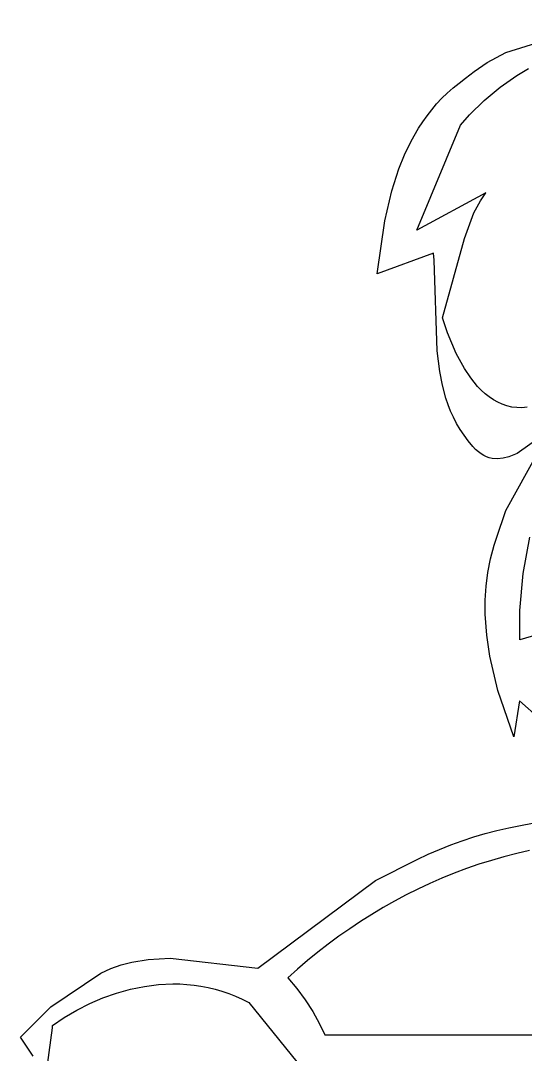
# Model space of a CAD drawing. Extents: x 1245 to 1830, y 1052 to 1456.
# Drawn here: x 1262.9 to 1317.8, y 1336.4 to 1449 of the extents above; entities that cross this region are included whole.
import ezdxf

# ---------------------------------------------------------------- set-up
doc = ezdxf.new("R2010")
doc.units = 0
doc.layers.add('color#3f3f3fff', color=1, linetype='CONTINUOUS')

msp = doc.modelspace()

# ---------------------------------------------------------------- linework, layer by layer
at = {"layer": 'color#3f3f3fff'}
for points in [[(1319.44, 1372.95), (1317.23, 1374.9), (1316.61, 1370.99), (1314.85, 1376.04), (1313.97, 1379.79), (1313.64, 1382.06), (1313.48, 1384.35), (1313.48, 1385.87), (1313.57, 1387.39), (1313.76, 1388.9), (1314.05, 1390.4), (1314.45, 1391.89), (1314.7, 1392.63), (1315.71, 1395.66), (1320.59, 1404.43), (1316.96, 1401.88), (1316.05, 1401.5), (1315.44, 1401.34), (1314.83, 1401.28), (1314.23, 1401.33), (1313.92, 1401.4), (1313.62, 1401.51), (1313.32, 1401.65), (1313.02, 1401.83), (1312.73, 1402.05), (1312.43, 1402.31), (1312.14, 1402.62), (1311.63, 1403.23), (1311.17, 1403.85), (1310.74, 1404.49), (1310.36, 1405.14), (1310.02, 1405.81), (1309.71, 1406.49), (1309.44, 1407.18), (1309.2, 1407.89), (1308.81, 1409.32), (1308.52, 1410.8), (1308.25, 1413.05), (1307.91, 1422.94), (1307.85, 1423.68), (1301.72, 1421.45), (1302.54, 1427.21), (1303.31, 1430.48), (1304.08, 1432.87), (1304.7, 1434.41), (1305.41, 1435.9), (1306.22, 1437.33), (1306.67, 1438.01), (1307.14, 1438.68), (1307.65, 1439.33), (1308.18, 1439.96), (1308.75, 1440.57), (1309.35, 1441.15), (1309.98, 1441.71), (1310.64, 1442.24), (1311.34, 1442.75), (1312.26, 1443.5), (1313.7, 1444.49), (1315.73, 1445.57), (1326.8, 1449.03)], [(1318.06, 1406.91), (1317.47, 1406.85), (1316.91, 1406.86), (1316.37, 1406.93), (1315.84, 1407.05), (1315.33, 1407.23), (1314.84, 1407.45), (1314.37, 1407.72), (1313.91, 1408.03), (1313.47, 1408.38), (1313.05, 1408.76), (1312.65, 1409.18), (1312.27, 1409.63), (1311.9, 1410.1), (1311.22, 1411.11), (1310.32, 1412.75), (1309.37, 1415), (1308.84, 1416.64), (1311.21, 1425.3), (1312.25, 1428.09), (1312.97, 1429.41), (1313.55, 1430.26), (1306.02, 1426.2), (1310.78, 1437.65), (1311.77, 1438.76), (1313.37, 1440.34), (1315.1, 1441.77), (1316.93, 1443.06), (1318.21, 1443.82)], [(1322.68, 1383.16), (1317.26, 1381.55), (1317.26, 1384.77), (1317.6, 1388.78), (1318.33, 1392.75)], [(1264.23, 1336.2), (1262.86, 1338.26), (1266.14, 1341.56), (1271.58, 1345.22), (1272.69, 1345.73), (1273.82, 1346.13), (1274.98, 1346.43), (1276.74, 1346.73), (1279.14, 1346.87), (1288.72, 1345.77), (1301.53, 1355.32), (1306.07, 1357.63), (1307.28, 1358.2), (1308.49, 1358.72), (1309.73, 1359.21), (1310.97, 1359.66), (1312.22, 1360.07), (1313.48, 1360.44), (1314.76, 1360.78), (1316.04, 1361.08), (1317.33, 1361.34), (1318.62, 1361.58)], [(1318.3, 1358.58), (1316.91, 1358.26), (1315.52, 1357.91), (1314.15, 1357.52), (1312.78, 1357.09), (1311.43, 1356.62), (1310.09, 1356.12), (1308.76, 1355.58), (1307.45, 1355), (1306.15, 1354.4), (1304.87, 1353.75), (1303.6, 1353.08), (1302.35, 1352.37), (1301.12, 1351.63), (1299.9, 1350.87), (1298.71, 1350.07), (1297.53, 1349.25), (1296.38, 1348.39), (1295.24, 1347.52), (1294.13, 1346.61), (1293.04, 1345.68), (1291.97, 1344.73), (1292.97, 1343.55), (1293.87, 1342.32), (1294.69, 1341.04), (1295.42, 1339.72), (1296, 1338.52), (1296.03, 1338.52), (1372.1, 1338.52)], [(1265.78, 1335.25), (1266.32, 1339.28), (1266.32, 1339.54), (1267.62, 1340.41), (1268.98, 1341.21), (1270.39, 1341.92), (1271.83, 1342.54), (1273.31, 1343.06), (1274.82, 1343.48), (1276.35, 1343.79), (1277.89, 1343.98), (1279.43, 1344.06), (1280.2, 1344.05), (1280.98, 1344), (1281.75, 1343.93), (1282.51, 1343.82), (1283.28, 1343.67), (1284.04, 1343.49), (1284.79, 1343.28), (1285.54, 1343.02), (1286.28, 1342.73), (1287.01, 1342.4), (1287.73, 1342.04), (1294.34, 1333.85)]]:
    msp.add_lwpolyline(points, dxfattribs=at)

doc.saveas('drawing.dxf')
